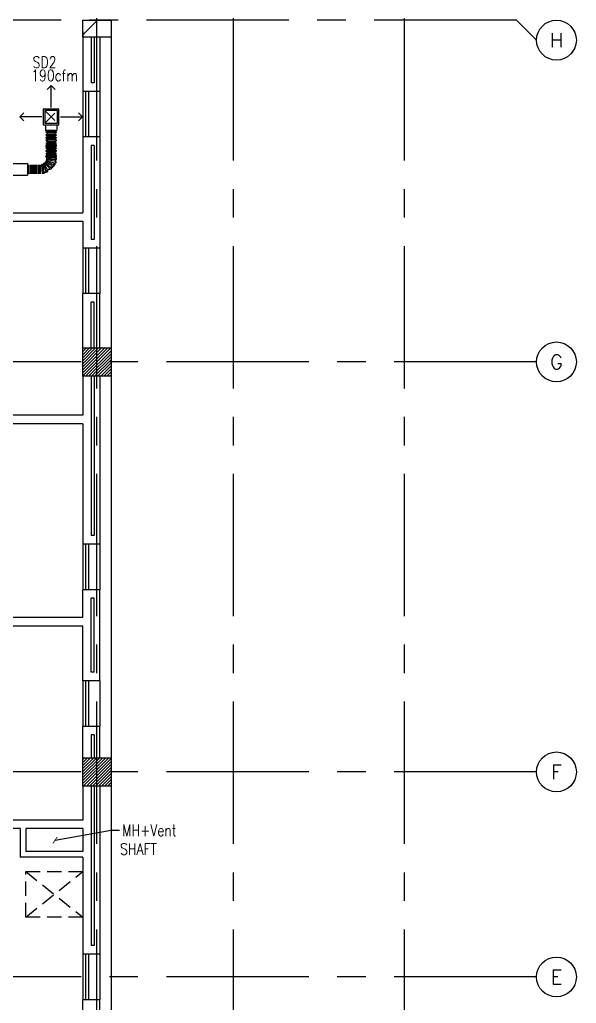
# Model space of a CAD drawing. Extents: x 417866029 to 417866302, y 43498045 to 43498122.
# Drawn here: x 417866094.08 to 417866103.86, y 43498061.71 to 43498078.98 of the extents above; entities that cross this region are included whole.
import ezdxf
from ezdxf.enums import TextEntityAlignment as Align

# ---------------------------------------------------------------- set-up
doc = ezdxf.new("R2010")
doc.units = 0
doc.header["$MEASUREMENT"] = 0
doc.linetypes.add('CENTERX2', pattern=[4, 2.5, -0.5, 0.5, -0.5])
doc.linetypes.add('HIDDEN', pattern=[0.375, 0.25, -0.125])
doc.layers.get('0').update_dxf_attribs({"linetype": 'CONTINUOUS'})
for name, color, linetype in [('AX-CR', 7, 'CONTINUOUS'), ('AX-TXT', 2, 'CONTINUOUS'), ('AXES', 11, 'CENTERX2'), ('COL', 7, 'CONTINUOUS'), ('DUCT', 6, 'CONTINUOUS'), ('HAT', 11, 'CONTINUOUS'), ('INSUL', 9, 'CONTINUOUS'), ('M-AC-FLEX', 7, 'CONTINUOUS'), ('M-EGU.', 2, 'CONTINUOUS'), ('M-TEXT', 2, 'CONTINUOUS'), ('PROJ-L', 9, 'CONTINUOUS'), ('RM-NAME', 9, 'CONTINUOUS'), ('SHAFT', 9, 'CONTINUOUS'), ('WALL', 9, 'CONTINUOUS'), ('WIN', 9, 'CONTINUOUS')]:
    doc.layers.add(name, color=color, linetype=linetype)
doc.styles.add('ROMANS', font='ROMANS.shx', dxfattribs={"width": 0.6})
doc.dimstyles.new('STANDARD in', dxfattribs={"dimtxt": 0.2, "dimasz": 0.1, "dimexe": 0.07, "dimexo": 0.05, "dimgap": 0.1, "dimtad": 1, "dimdec": 0, "dimlfac": 1000, "dimzin": 0, "dimdsep": 46, "dimtxsty": 'ROMANS', "dimblk": 'ARCHTICK', "dimcen": 0.05, "dimdle": 0.05, "dimclrd": 4, "dimclre": 4, "dimclrt": 2, "dimadec": 0, "dimazin": 0, "dimtfac": 1, "dimtdec": 0, "dimtmove": 2, "dimatfit": 3, "dimldrblk": 'ARCHTICK', "dimfxl": 0, "dimtolj": 1, "dimtzin": 0, "dimarcsym": 0})

# ---------------------------------------------------------------- blocks, each defined once
blk = doc.blocks.new('AXR')
at = {"layer": 'AX-CR'}
blk.add_circle((350, 0), 350, dxfattribs=at)
at = {"layer": 'AX-TXT', "style": 'ROMANS'}
blk.add_attdef('AX', text='', height=250, dxfattribs=at).set_placement((350, 0), align=Align.MIDDLE)
blk = doc.blocks.new('*X100')
at = {"color": 0}
for p, q in [((253129, 132691), (253588, 133150)), ((253129, 132744), (253535, 133150)), ((253129, 132797), (253482, 133150)), ((253129, 132850), (253429, 133150)), ((253129, 132903), (253376, 133150)), ((253129, 132956), (253323, 133150)), ((253129, 133009), (253269, 133150)), ((253129, 133062), (253216, 133150)), ((253129, 133115), (253163, 133150)), ((253141, 132650), (253629, 133138)), ((253194, 132650), (253629, 133085)), ((253247, 132650), (253629, 133031)), ((253300, 132650), (253629, 132978)), ((253353, 132650), (253629, 132925)), ((253406, 132650), (253629, 132872)), ((253459, 132650), (253629, 132819)), ((253512, 132650), (253629, 132766)), ((253565, 132650), (253629, 132713)), ((253618, 132650), (253629, 132660))]:
    blk.add_line(p, q, dxfattribs=at)
blk = doc.blocks.new('COL50')
at = {"layer": 'COL'}
blk.add_lwpolyline([(-250, 250), (-250, -250), (250, -250), (250, 250)], close=True, dxfattribs=at)
blk = doc.blocks.new('*X99')
at = {"color": 0}
for p, q in [((253128, 139850), (253628, 140350)), ((253129, 139903), (253575, 140350)), ((253129, 139956), (253522, 140350)), ((253129, 140009), (253469, 140350)), ((253129, 140062), (253416, 140350)), ((253129, 140115), (253363, 140350)), ((253129, 140168), (253310, 140350)), ((253129, 140221), (253257, 140350)), ((253129, 140274), (253204, 140350)), ((253129, 140327), (253151, 140350)), ((253181, 139850), (253629, 140297)), ((253234, 139850), (253629, 140244)), ((253287, 139850), (253629, 140191)), ((253340, 139850), (253629, 140138)), ((253393, 139850), (253629, 140085)), ((253446, 139850), (253629, 140032)), ((253499, 139850), (253629, 139979)), ((253553, 139850), (253629, 139926)), ((253606, 139850), (253629, 139873))]:
    blk.add_line(p, q, dxfattribs=at)

msp = doc.modelspace()

# ---------------------------------------------------------------- hatches: boundary and pattern name
at = {"layer": 'HAT'}
h = msp.add_hatch(dxfattribs=at)
h.set_pattern_fill('ANSI31', color=256, scale=0.3, style=0)
h.set_pattern_definition([(45, (417865762.507282, 43498027.579705), (-0.0265165043, 0.0265165043), [])])
h.paths.add_polyline_path([(417866095.443, 43498078.971), (417866095.193, 43498078.971), (417866095.193, 43498078.671), (417866095.443, 43498078.671)])
h.paths.add_polyline_path([(417866095.693, 43498078.971), (417866095.443, 43498078.971), (417866095.443, 43498078.671), (417866095.693, 43498078.671)])

# ---------------------------------------------------------------- linework, layer by layer
at = {"layer": 'AXES'}
for p, q in [((417866095.443, 43498044.506), (417866095.443, 43498121.777)), ((417866097.843, 43498044.506), (417866097.843, 43498121.777)), ((417866100.843, 43498044.506), (417866100.843, 43498121.777)), ((417866102.813, 43498078.971), (417866042.603, 43498078.971)), ((417866102.813, 43498078.971), (417866103.163, 43498078.621)), ((417866103.163, 43498072.971), (417866053.153, 43498072.971)), ((417866103.163, 43498065.771), (417866053.153, 43498065.771)), ((417866103.163, 43498062.171), (417866053.153, 43498062.171))]:
    msp.add_line(p, q, dxfattribs=at)
at = {"layer": 'COL'}
msp.add_lwpolyline([(417866095.193, 43498078.971), (417866095.693, 43498078.971), (417866095.693, 43498078.671), (417866095.193, 43498078.671)], close=True, dxfattribs=at)
at = {"layer": 'DUCT', "linetype": 'ByBlock'}
for p, q in [((417866093.275, 43498076.453), (417866094.222, 43498076.453)), ((417866093.275, 43498076.253), (417866094.222, 43498076.253))]:
    msp.add_line(p, q, dxfattribs=at)
at = {"layer": 'DUCT', "linetype": 'Continuous'}
msp.add_line((417866094.222, 43498076.453), (417866094.222, 43498076.253), dxfattribs=at)
at = {"layer": 'INSUL'}
for p, q in [((417866095.343, 43498078.671), (417866095.343, 43498077.871)), ((417866095.393, 43498078.671), (417866095.393, 43498077.871)), ((417866095.393, 43498077.871), (417866095.343, 43498077.871)), ((417866095.393, 43498076.771), (417866095.343, 43498076.771)), ((417866095.343, 43498076.771), (417866095.343, 43498075.121)), ((417866095.393, 43498076.771), (417866095.393, 43498075.121)), ((417866095.393, 43498075.121), (417866095.343, 43498075.121)), ((417866095.393, 43498074.021), (417866095.343, 43498074.021)), ((417866095.343, 43498073.221), (417866095.343, 43498074.021)), ((417866095.393, 43498073.221), (417866095.393, 43498074.021)), ((417866095.343, 43498072.721), (417866095.343, 43498069.921)), ((417866095.393, 43498072.721), (417866095.393, 43498069.921)), ((417866095.393, 43498069.921), (417866095.343, 43498069.921)), ((417866095.343, 43498067.521), (417866095.343, 43498068.821)), ((417866095.393, 43498068.821), (417866095.343, 43498068.821)), ((417866095.393, 43498067.521), (417866095.393, 43498068.821)), ((417866095.393, 43498067.521), (417866095.343, 43498067.521)), ((417866095.343, 43498066.421), (417866095.343, 43498066.021)), ((417866095.393, 43498066.421), (417866095.343, 43498066.421)), ((417866095.393, 43498066.421), (417866095.393, 43498066.021)), ((417866095.343, 43498065.521), (417866095.343, 43498062.721)), ((417866095.393, 43498065.521), (417866095.393, 43498062.721)), ((417866095.393, 43498062.721), (417866095.343, 43498062.721))]:
    msp.add_line(p, q, dxfattribs=at)
at = {"layer": 'M-AC-FLEX', "color": 11}
for p, q in [((417866094.559, 43498077.037), (417866094.716, 43498077.037)), ((417866094.559, 43498077.037), (417866094.716, 43498077.037)), ((417866094.716, 43498077.037), (417866094.559, 43498077.037)), ((417866094.559, 43498077.037), (417866094.716, 43498077.037)), ((417866094.716, 43498077.037), (417866094.559, 43498077.037)), ((417866094.559, 43498077.037), (417866094.716, 43498077.037)), ((417866094.716, 43498077.014), (417866094.559, 43498077.014)), ((417866094.559, 43498076.991), (417866094.716, 43498076.991)), ((417866094.559, 43498076.967), (417866094.716, 43498076.967)), ((417866094.559, 43498076.944), (417866094.716, 43498076.944)), ((417866094.716, 43498076.92), (417866094.559, 43498076.92)), ((417866094.559, 43498076.92), (417866094.716, 43498076.92)), ((417866094.559, 43498076.897), (417866094.716, 43498076.897)), ((417866094.716, 43498076.897), (417866094.559, 43498076.897)), ((417866094.559, 43498076.874), (417866094.716, 43498076.874)), ((417866094.559, 43498076.85), (417866094.716, 43498076.85)), ((417866094.559, 43498076.827), (417866094.716, 43498076.827)), ((417866094.716, 43498076.804), (417866094.559, 43498076.804)), ((417866094.559, 43498076.78), (417866094.716, 43498076.78)), ((417866094.559, 43498076.78), (417866094.716, 43498076.78)), ((417866094.716, 43498076.78), (417866094.559, 43498076.78)), ((417866094.559, 43498076.78), (417866094.716, 43498076.78)), ((417866094.716, 43498076.78), (417866094.559, 43498076.78)), ((417866094.559, 43498076.78), (417866094.716, 43498076.78)), ((417866094.559, 43498076.757), (417866094.716, 43498076.757)), ((417866094.716, 43498076.757), (417866094.559, 43498076.757)), ((417866094.559, 43498076.757), (417866094.716, 43498076.757)), ((417866094.559, 43498076.757), (417866094.716, 43498076.757)), ((417866094.559, 43498076.757), (417866094.716, 43498076.757)), ((417866094.716, 43498076.757), (417866094.559, 43498076.757)), ((417866094.716, 43498076.733), (417866094.559, 43498076.733)), ((417866094.559, 43498076.71), (417866094.716, 43498076.71)), ((417866094.559, 43498076.687), (417866094.716, 43498076.687)), ((417866094.559, 43498076.663), (417866094.716, 43498076.663)), ((417866094.559, 43498076.64), (417866094.716, 43498076.64)), ((417866094.716, 43498076.617), (417866094.559, 43498076.617)), ((417866094.559, 43498076.594), (417866094.716, 43498076.594)), ((417866094.716, 43498076.594), (417866094.559, 43498076.594)), ((417866094.559, 43498076.57), (417866094.716, 43498076.57)), ((417866094.559, 43498076.523), (417866094.72, 43498076.496)), ((417866094.564, 43498076.536), (417866094.716, 43498076.523)), ((417866094.716, 43498076.547), (417866094.566, 43498076.549)), ((417866094.241, 43498076.275), (417866094.241, 43498076.432)), ((417866094.264, 43498076.432), (417866094.264, 43498076.275)), ((417866094.287, 43498076.432), (417866094.287, 43498076.275)), ((417866094.287, 43498076.432), (417866094.287, 43498076.275)), ((417866094.311, 43498076.432), (417866094.311, 43498076.275)), ((417866094.311, 43498076.432), (417866094.311, 43498076.275)), ((417866094.334, 43498076.432), (417866094.334, 43498076.275)), ((417866094.357, 43498076.275), (417866094.357, 43498076.432)), ((417866094.381, 43498076.275), (417866094.381, 43498076.432)), ((417866094.404, 43498076.432), (417866094.404, 43498076.275)), ((417866094.427, 43498076.432), (417866094.427, 43498076.275)), ((417866094.451, 43498076.432), (417866094.451, 43498076.275)), ((417866094.474, 43498076.432), (417866094.486, 43498076.276)), ((417866094.49, 43498076.44), (417866094.512, 43498076.29)), ((417866094.502, 43498076.447), (417866094.551, 43498076.304)), ((417866094.512, 43498076.455), (417866094.581, 43498076.329)), ((417866094.524, 43498076.463), (417866094.619, 43498076.357)), ((417866094.535, 43498076.469), (417866094.643, 43498076.381)), ((417866094.543, 43498076.479), (417866094.673, 43498076.407)), ((417866094.55, 43498076.494), (417866094.688, 43498076.433)), ((417866094.556, 43498076.509), (417866094.709, 43498076.463))]:
    msp.add_line(p, q, dxfattribs=at)
at = {"layer": 'M-AC-FLEX'}
for points in [[(417866094.559, 43498077.037, -0.606794), (417866094.569, 43498077.019, -0.606794)], [(417866094.716, 43498077.037, 1), (417866094.716, 43498077.014)], [(417866094.716, 43498077.037, 0.606794), (417866094.706, 43498077.019, 0.606794)], [(417866094.559, 43498077.014, 0.999838), (417866094.559, 43498076.991)], [(417866094.559, 43498076.944, 0.00089), (417866094.559, 43498076.944, -1), (417866094.559, 43498076.967, 1), (417866094.559, 43498076.991, -0.008922), (417866094.558, 43498076.991)], [(417866094.559, 43498076.967, -0.00089), (417866094.559, 43498076.967, 1), (417866094.559, 43498076.944, -1), (417866094.559, 43498076.92, 0.008922), (417866094.558, 43498076.92)], [(417866094.559, 43498076.92, 0.999838), (417866094.559, 43498076.897)], [(417866094.559, 43498076.897, -0.999838), (417866094.559, 43498076.92)], [(417866094.559, 43498076.85, 0.00089), (417866094.559, 43498076.85, -1), (417866094.559, 43498076.874, 1), (417866094.559, 43498076.897, -0.008922), (417866094.558, 43498076.897)], [(417866094.559, 43498076.874, -0.00089), (417866094.559, 43498076.874, 1), (417866094.559, 43498076.85, -1), (417866094.559, 43498076.827, 0.008922), (417866094.558, 43498076.827)], [(417866094.559, 43498077.014, -0.004461), (417866094.559, 43498077.014)], [(417866094.559, 43498076.92, -0.004461), (417866094.559, 43498076.92)], [(417866094.559, 43498076.897, 0.004461), (417866094.559, 43498076.897)], [(417866094.716, 43498076.944, -0.00089), (417866094.716, 43498076.944, 1), (417866094.716, 43498076.967, -1), (417866094.716, 43498076.991, 1.018005), (417866094.716, 43498077.014)], [(417866094.716, 43498076.967, 0.00089), (417866094.716, 43498076.967, -1), (417866094.716, 43498076.944, 1), (417866094.716, 43498076.92, -1.018005), (417866094.716, 43498076.897)], [(417866094.716, 43498076.85, -0.00089), (417866094.716, 43498076.85, 1), (417866094.716, 43498076.874, -1), (417866094.716, 43498076.897, 1.018005), (417866094.716, 43498076.92)], [(417866094.716, 43498076.874, 0.00089), (417866094.716, 43498076.874, -1), (417866094.716, 43498076.85, 1), (417866094.716, 43498076.827, -1.018005), (417866094.716, 43498076.804)], [(417866094.559, 43498076.804, -0.999838), (417866094.559, 43498076.827)], [(417866094.559, 43498076.804, -1), (417866094.559, 43498076.78, 1), (417866094.559, 43498076.757)], [(417866094.566, 43498076.802, -0.736653), (417866094.559, 43498076.78, 1), (417866094.559, 43498076.757)], [(417866094.559, 43498076.78, 0.998134), (417866094.559, 43498076.757)], [(417866094.559, 43498076.757, -1), (417866094.559, 43498076.78)], [(417866094.559, 43498076.733, 1), (417866094.559, 43498076.757, -1), (417866094.559, 43498076.78)], [(417866094.566, 43498076.736, 0.736653), (417866094.559, 43498076.757, -1), (417866094.559, 43498076.78)], [(417866094.559, 43498076.78, 1), (417866094.559, 43498076.757)], [(417866094.559, 43498076.78, 0.997421), (417866094.559, 43498076.757)], [(417866094.559, 43498076.757, -0.998134), (417866094.559, 43498076.78)], [(417866094.559, 43498076.78, 1), (417866094.559, 43498076.757)], [(417866094.559, 43498076.757, -1), (417866094.559, 43498076.78)], [(417866094.559, 43498076.757, -0.997421), (417866094.559, 43498076.78)], [(417866094.559, 43498076.733, 0.999838), (417866094.559, 43498076.71)], [(417866094.559, 43498076.663, 0.00089), (417866094.559, 43498076.663, -1), (417866094.559, 43498076.687, 1), (417866094.559, 43498076.71, -0.008922), (417866094.558, 43498076.71)], [(417866094.559, 43498076.687, -0.00089), (417866094.559, 43498076.687, 1), (417866094.559, 43498076.663, -1), (417866094.559, 43498076.64, 0.008922), (417866094.558, 43498076.64)], [(417866094.559, 43498076.804, 0.004461), (417866094.559, 43498076.804)], [(417866094.559, 43498076.78, 0.606794), (417866094.569, 43498076.799, 0.606794)], [(417866094.559, 43498076.757, -0.606794), (417866094.569, 43498076.738, -0.606794)], [(417866094.559, 43498076.733, -0.004461), (417866094.559, 43498076.733)], [(417866094.716, 43498076.78, -1), (417866094.716, 43498076.804)], [(417866094.716, 43498076.804, 1), (417866094.716, 43498076.78, -1), (417866094.716, 43498076.757)], [(417866094.716, 43498076.804, 1), (417866094.716, 43498076.78, -1), (417866094.716, 43498076.757)], [(417866094.716, 43498076.78, -0.606794), (417866094.706, 43498076.799, -0.606794)], [(417866094.716, 43498076.733, -1), (417866094.716, 43498076.757, 1), (417866094.716, 43498076.78)], [(417866094.716, 43498076.733, -1), (417866094.716, 43498076.757, 1), (417866094.716, 43498076.78)], [(417866094.716, 43498076.757, 1), (417866094.716, 43498076.733)], [(417866094.716, 43498076.757, 0.606794), (417866094.706, 43498076.738, 0.606794)], [(417866094.716, 43498076.663, -0.00089), (417866094.716, 43498076.663, 1), (417866094.716, 43498076.687, -1), (417866094.716, 43498076.71, 1.018005), (417866094.716, 43498076.733)], [(417866094.716, 43498076.687, 0.00089), (417866094.716, 43498076.687, -1), (417866094.716, 43498076.663, 1), (417866094.716, 43498076.64, -1.018005), (417866094.716, 43498076.617)], [(417866094.716, 43498076.757, 1), (417866094.716, 43498076.78)], [(417866094.716, 43498076.78, -1), (417866094.716, 43498076.757)], [(417866094.716, 43498076.78, -1), (417866094.716, 43498076.757)], [(417866094.716, 43498076.757, 1), (417866094.716, 43498076.78)], [(417866094.716, 43498076.78, -0.997421), (417866094.716, 43498076.757)], [(417866094.716, 43498076.78, -1), (417866094.716, 43498076.757)], [(417866094.716, 43498076.757, 1), (417866094.716, 43498076.78)], [(417866094.716, 43498076.757, 1), (417866094.716, 43498076.78)], [(417866094.716, 43498076.78, -1), (417866094.716, 43498076.757)], [(417866094.716, 43498076.757, 0.997421), (417866094.716, 43498076.78)], [(417866094.543, 43498076.479, -0.850272), (417866094.547, 43498076.495, 1.072461), (417866094.554, 43498076.51)], [(417866094.559, 43498076.617, -0.999838), (417866094.559, 43498076.64)], [(417866094.559, 43498076.617, -1), (417866094.559, 43498076.594, 1), (417866094.559, 43498076.57)], [(417866094.566, 43498076.549, 0.736653), (417866094.559, 43498076.57, -1), (417866094.559, 43498076.594)], [(417866094.559, 43498076.594, 1), (417866094.559, 43498076.57)], [(417866094.554, 43498076.51, -0.78893), (417866094.559, 43498076.523, 1.030272), (417866094.564, 43498076.536)], [(417866094.559, 43498076.617, 0.004461), (417866094.559, 43498076.617)], [(417866094.559, 43498076.57, -0.606794), (417866094.569, 43498076.552, -0.606794)], [(417866094.564, 43498076.536, -0.635837), (417866094.566, 43498076.549, -0.724161)], [(417866094.716, 43498076.594, -1), (417866094.716, 43498076.617)], [(417866094.716, 43498076.617, 1), (417866094.716, 43498076.594, -1), (417866094.716, 43498076.57)], [(417866094.716, 43498076.547, -1), (417866094.716, 43498076.57, 1), (417866094.716, 43498076.594)], [(417866094.716, 43498076.57, 1), (417866094.716, 43498076.547, -1), (417866094.716, 43498076.523)], [(417866094.716, 43498076.57, 0.606794), (417866094.706, 43498076.552, 0.606794)], [(417866094.72, 43498076.496, -0.575939), (417866094.716, 43498076.523, 1), (417866094.716, 43498076.547)], [(417866094.716, 43498076.594, -1), (417866094.716, 43498076.57)], [(417866094.716, 43498076.57, 1), (417866094.716, 43498076.594)], [(417866094.222, 43498076.423, 0.631935), (417866094.241, 43498076.432, -1.018005), (417866094.264, 43498076.432)], [(417866094.241, 43498076.432, -0.632264), (417866094.222, 43498076.423, -0.632264)], [(417866094.264, 43498076.432, 1), (417866094.287, 43498076.432, -1), (417866094.311, 43498076.432)], [(417866094.287, 43498076.432, -1), (417866094.264, 43498076.432)], [(417866094.287, 43498076.432, -1), (417866094.311, 43498076.432)], [(417866094.334, 43498076.432, -1), (417866094.311, 43498076.432, 1), (417866094.287, 43498076.432)], [(417866094.311, 43498076.432, 1), (417866094.287, 43498076.432)], [(417866094.311, 43498076.432, 1), (417866094.334, 43498076.432)], [(417866094.381, 43498076.432, -0.998407), (417866094.357, 43498076.432, 1.018005), (417866094.334, 43498076.432)], [(417866094.357, 43498076.432, 0.998407), (417866094.381, 43498076.432, -1.018005), (417866094.404, 43498076.432)], [(417866094.404, 43498076.432, 1), (417866094.427, 43498076.432, -1), (417866094.451, 43498076.432)], [(417866094.427, 43498076.432, -1), (417866094.404, 43498076.432)], [(417866094.451, 43498076.432, 1), (417866094.427, 43498076.432)], [(417866094.451, 43498076.432, 0.987495), (417866094.474, 43498076.432, 0.606794)], [(417866094.474, 43498076.432, -0.879519), (417866094.49, 43498076.44, 1.034976), (417866094.502, 43498076.447)], [(417866094.502, 43498076.447, -1.125229), (417866094.512, 43498076.455, 1.12511), (417866094.523, 43498076.465, 0.893954)], [(417866094.523, 43498076.465, -0.698197), (417866094.535, 43498076.469, 1.180405), (417866094.543, 43498076.479)], [(417866094.551, 43498076.304, 0.604437), (417866094.581, 43498076.329, -0.497993), (417866094.619, 43498076.357)], [(417866094.709, 43498076.463, 0.652763), (417866094.688, 43498076.433, -0.764077), (417866094.673, 43498076.407, 0.428567), (417866094.643, 43498076.381, -0.696093), (417866094.619, 43498076.357)], [(417866094.709, 43498076.463, 0.665042), (417866094.72, 43498076.496)], [(417866094.241, 43498076.275, 0.632264), (417866094.222, 43498076.284, 0.632264)], [(417866094.222, 43498076.284, -0.631935), (417866094.241, 43498076.275, 0.008922), (417866094.241, 43498076.275)], [(417866094.264, 43498076.275, -0.999838), (417866094.241, 43498076.275)], [(417866094.264, 43498076.275, -1), (417866094.287, 43498076.275, 1), (417866094.311, 43498076.275)], [(417866094.264, 43498076.275, 0.004461), (417866094.264, 43498076.275)], [(417866094.334, 43498076.275, 1), (417866094.311, 43498076.275, -1), (417866094.287, 43498076.275)], [(417866094.334, 43498076.275, -0.004461), (417866094.334, 43498076.275)], [(417866094.334, 43498076.275, 0.999838), (417866094.357, 43498076.275)], [(417866094.357, 43498076.275, -0.998407), (417866094.381, 43498076.275, 0.008922), (417866094.381, 43498076.275)], [(417866094.381, 43498076.275, 0.998407), (417866094.357, 43498076.275, -0.008922), (417866094.357, 43498076.275)], [(417866094.404, 43498076.275, -0.999838), (417866094.381, 43498076.275)], [(417866094.404, 43498076.275, -1), (417866094.427, 43498076.275, 1), (417866094.451, 43498076.275)], [(417866094.404, 43498076.275, 0.004461), (417866094.404, 43498076.275)], [(417866094.486, 43498076.276, 0.661578), (417866094.451, 43498076.275, -1), (417866094.427, 43498076.275)], [(417866094.551, 43498076.304, 0.562442), (417866094.512, 43498076.29, -0.803591), (417866094.486, 43498076.276)]]:
    msp.add_lwpolyline(points, format="xyb", dxfattribs=at)
at = {"layer": 'M-EGU.'}
for p, q in [((417866094.567, 43498077.754), (417866094.638, 43498077.825)), ((417866094.638, 43498077.439), (417866094.638, 43498077.825)), ((417866094.638, 43498077.825), (417866094.708, 43498077.754)), ((417866094.5, 43498077.412), (417866094.5, 43498077.137)), ((417866094.775, 43498077.412), (417866094.5, 43498077.412)), ((417866094.775, 43498077.137), (417866094.775, 43498077.412)), ((417866094.088, 43498077.275), (417866094.158, 43498077.345)), ((417866094.088, 43498077.275), (417866094.158, 43498077.345)), ((417866094.158, 43498077.204), (417866094.088, 43498077.275)), ((417866094.474, 43498077.275), (417866094.088, 43498077.275)), ((417866094.158, 43498077.204), (417866094.088, 43498077.275)), ((417866094.801, 43498077.275), (417866095.188, 43498077.275)), ((417866095.117, 43498077.345), (417866095.188, 43498077.275)), ((417866095.117, 43498077.345), (417866095.188, 43498077.275)), ((417866095.188, 43498077.275), (417866095.117, 43498077.204)), ((417866095.188, 43498077.275), (417866095.117, 43498077.204)), ((417866094.5, 43498077.137), (417866094.775, 43498077.137)), ((417866094.538, 43498077.137), (417866094.538, 43498077.037)), ((417866094.538, 43498077.037), (417866094.738, 43498077.037)), ((417866094.738, 43498077.137), (417866094.738, 43498077.037))]:
    msp.add_line(p, q, dxfattribs=at)
at = {"layer": 'M-EGU.', "linetype": 'HIDDEN'}
for p, q in [((417866094.75, 43498077.387), (417866094.525, 43498077.387)), ((417866094.525, 43498077.387), (417866094.75, 43498077.162)), ((417866094.525, 43498077.162), (417866094.75, 43498077.387)), ((417866094.525, 43498077.387), (417866094.525, 43498077.162)), ((417866094.75, 43498077.162), (417866094.75, 43498077.387)), ((417866094.525, 43498077.162), (417866094.75, 43498077.162))]:
    msp.add_line(p, q, dxfattribs=at)
at = {"layer": 'PROJ-L'}
for p, q in [((417866095.693, 43498078.771), (417866095.693, 43498073.221)), ((417866095.693, 43498072.721), (417866095.693, 43498066.021)), ((417866095.693, 43498065.521), (417866095.693, 43498058.821))]:
    msp.add_line(p, q, dxfattribs=at)
at = {"layer": 'SHAFT', "color": 251, "linetype": 'HIDDEN'}
for p, q in [((417866094.193, 43498064.021), (417866095.193, 43498063.221)), ((417866094.193, 43498063.221), (417866095.193, 43498064.021))]:
    msp.add_line(p, q, dxfattribs=at)
msp.add_lwpolyline([(417866094.193, 43498064.021), (417866095.193, 43498064.021), (417866095.193, 43498063.221), (417866094.193, 43498063.221)], close=True, dxfattribs=at)
at = {"layer": 'WALL'}
for p, q in [((417866095.193, 43498078.771), (417866095.193, 43498077.721)), ((417866095.493, 43498078.671), (417866095.493, 43498077.721)), ((417866095.493, 43498077.721), (417866095.193, 43498077.721)), ((417866095.493, 43498076.921), (417866095.193, 43498076.921)), ((417866095.193, 43498076.921), (417866095.193, 43498075.591)), ((417866095.493, 43498076.921), (417866095.493, 43498074.971)), ((417866091.918, 43498075.591), (417866095.193, 43498075.591)), ((417866088.543, 43498075.441), (417866095.193, 43498075.441)), ((417866095.193, 43498075.441), (417866095.193, 43498074.971)), ((417866095.493, 43498074.971), (417866095.193, 43498074.971)), ((417866095.493, 43498074.171), (417866095.193, 43498074.171)), ((417866095.193, 43498073.221), (417866095.193, 43498074.171)), ((417866095.493, 43498073.221), (417866095.493, 43498074.171)), ((417866095.193, 43498072.721), (417866095.193, 43498072.036)), ((417866095.493, 43498072.721), (417866095.493, 43498069.771)), ((417866095.193, 43498072.036), (417866090.493, 43498072.036)), ((417866095.193, 43498071.886), (417866088.543, 43498071.886)), ((417866095.193, 43498071.886), (417866095.193, 43498069.771)), ((417866095.493, 43498069.771), (417866095.193, 43498069.771)), ((417866095.493, 43498068.971), (417866095.193, 43498068.971)), ((417866095.193, 43498068.481), (417866095.193, 43498068.971)), ((417866095.493, 43498067.371), (417866095.493, 43498068.971)), ((417866095.193, 43498068.481), (417866090.493, 43498068.481)), ((417866095.193, 43498068.331), (417866088.543, 43498068.331)), ((417866095.193, 43498067.371), (417866095.193, 43498068.331)), ((417866095.493, 43498067.371), (417866095.193, 43498067.371)), ((417866095.493, 43498066.571), (417866095.193, 43498066.571)), ((417866095.193, 43498066.021), (417866095.193, 43498066.571)), ((417866095.493, 43498066.021), (417866095.493, 43498066.571)), ((417866095.193, 43498065.521), (417866095.193, 43498064.926)), ((417866095.493, 43498065.521), (417866095.493, 43498062.571)), ((417866094.093, 43498064.776), (417866088.543, 43498064.776)), ((417866095.193, 43498064.926), (417866090.493, 43498064.926)), ((417866094.093, 43498064.776), (417866094.093, 43498064.276)), ((417866095.193, 43498064.776), (417866094.193, 43498064.776)), ((417866094.193, 43498064.776), (417866094.193, 43498064.376)), ((417866095.193, 43498064.776), (417866094.193, 43498064.776)), ((417866095.193, 43498064.776), (417866095.193, 43498064.376)), ((417866095.193, 43498064.276), (417866094.093, 43498064.276)), ((417866095.193, 43498064.376), (417866094.193, 43498064.376)), ((417866095.193, 43498064.276), (417866095.193, 43498062.571)), ((417866095.493, 43498062.571), (417866095.193, 43498062.571)), ((417866095.493, 43498061.771), (417866095.193, 43498061.771)), ((417866095.193, 43498061.371), (417866095.193, 43498061.771)), ((417866095.493, 43498060.171), (417866095.493, 43498061.771))]:
    msp.add_line(p, q, dxfattribs=at)
at = {"layer": 'WALL', "linetype": 'ByBlock', "ltscale": 0.3}
for points in [[(417866095.193, 43498073.221), (417866095.693, 43498073.221), (417866095.693, 43498072.721), (417866095.193, 43498072.721)], [(417866095.193, 43498066.021), (417866095.693, 43498066.021), (417866095.693, 43498065.521), (417866095.193, 43498065.521)]]:
    msp.add_lwpolyline(points, close=True, dxfattribs=at)
at = {"layer": 'WIN'}
for p, q in [((417866095.193, 43498077.721), (417866095.193, 43498076.921)), ((417866095.243, 43498077.721), (417866095.243, 43498076.921)), ((417866095.293, 43498077.721), (417866095.293, 43498076.921)), ((417866095.493, 43498077.721), (417866095.493, 43498076.921)), ((417866095.193, 43498074.971), (417866095.193, 43498074.171)), ((417866095.243, 43498074.971), (417866095.243, 43498074.171)), ((417866095.293, 43498074.971), (417866095.293, 43498074.171)), ((417866095.493, 43498074.971), (417866095.493, 43498074.171)), ((417866095.193, 43498069.771), (417866095.193, 43498068.971)), ((417866095.243, 43498069.771), (417866095.243, 43498068.971)), ((417866095.293, 43498069.771), (417866095.293, 43498068.971)), ((417866095.493, 43498069.771), (417866095.493, 43498068.971)), ((417866095.193, 43498067.371), (417866095.193, 43498066.571)), ((417866095.243, 43498067.371), (417866095.243, 43498066.571)), ((417866095.293, 43498067.371), (417866095.293, 43498066.571)), ((417866095.493, 43498067.371), (417866095.493, 43498066.571)), ((417866095.193, 43498062.571), (417866095.193, 43498061.771)), ((417866095.243, 43498062.571), (417866095.243, 43498061.771)), ((417866095.293, 43498062.571), (417866095.293, 43498061.771)), ((417866095.493, 43498062.571), (417866095.493, 43498061.771))]:
    msp.add_line(p, q, dxfattribs=at)

# ---------------------------------------------------------------- block references
at = {"layer": 'AXES', "xscale": 0.0009999871253967285, "yscale": 0.001000002026557922, "zscale": 0.001}
for p, values in [((417866103.163, 43498078.621), {'AX': 'H'}), ((417866103.163, 43498072.971), {'AX': 'G'}), ((417866103.163, 43498065.771), {'AX': 'F'}), ((417866103.163, 43498062.171), {'AX': 'E'})]:
    msp.add_blockref('AXR', p, dxfattribs=at).add_auto_attribs(values)
at = {"layer": 'COL', "xscale": -0.0009999871253967285, "yscale": 0.001000002026557922, "zscale": 0.001}
for p in [(417866095.443, 43498072.971), (417866095.443, 43498065.771)]:
    msp.add_blockref('COL50', p, dxfattribs=at)
at = {"layer": 'HAT', "xscale": 0.0009999871253967285, "yscale": 0.001000002026557922, "zscale": 0.001}
for name in ['*X99', '*X100']:
    msp.add_blockref(name, (417865842.065, 43497932.871), dxfattribs=at)

# ---------------------------------------------------------------- texts
at = {"layer": 'M-TEXT', "linetype": 'ByBlock', "style": 'ROMANS', "width": 0.8}
for s, p in [('SD2', (417866094.313, 43498078.133)), ('190cfm', (417866094.288, 43498077.901))]:
    msp.add_text(s, height=0.2, dxfattribs=at).set_placement(p)
at = {"layer": 'RM-NAME', "style": 'ROMANS', "width": 0.8}
for s, p in [('MH+Vent', (417866096.362, 43498064.745)), ('SHAFT', (417866096.171, 43498064.417))]:
    msp.add_text(s, height=0.2, dxfattribs=at).set_placement(p, align=Align.MIDDLE)

# ---------------------------------------------------------------- leaders
at = {"layer": 'SHAFT', "color": 6, "linetype": 'ByBlock', "ltscale": 0.3}
msp.add_leader([(417866094.706, 43498064.571), (417866095.693, 43498064.749), (417866095.841, 43498064.749)], dimstyle='STANDARD in', dxfattribs=at)

doc.saveas('drawing.dxf')
